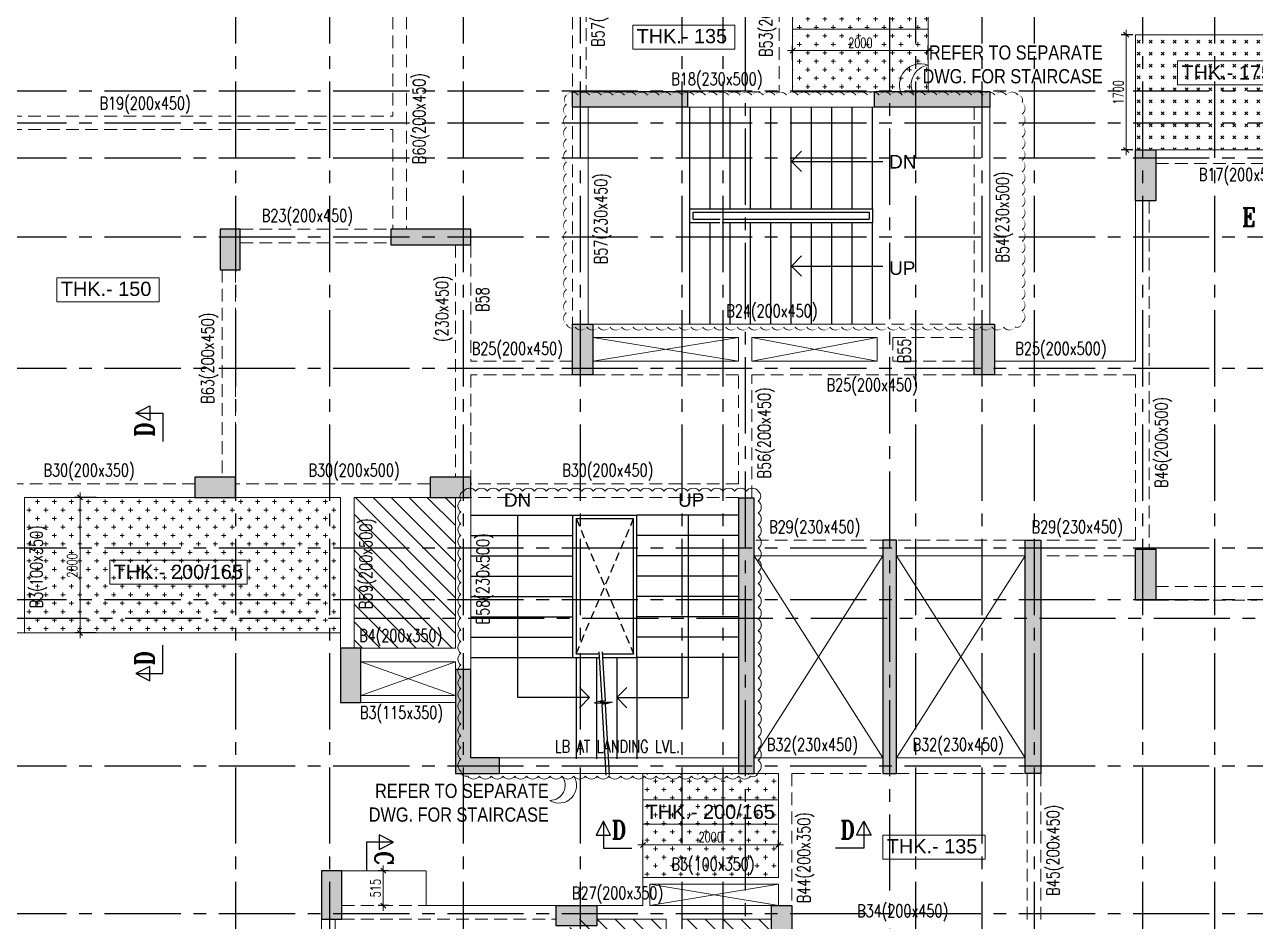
# Model space of a CAD drawing. Header units: millimetres. Extents: x 1255966 to 1543449, y 318653 to 465396.
# Drawn here: x 1413325 to 1431499, y 343870 to 357108 of the extents above; entities that cross this region are included whole.
import ezdxf

# ---------------------------------------------------------------- set-up
doc = ezdxf.new("R2010")
doc.units = ezdxf.units.MM
doc.header["$LTSCALE"] = 500
doc.header["$MEASUREMENT"] = 0
doc.header["$PDMODE"] = 34
doc.linetypes.add('HIDDEN', pattern=[0.375, 0.25, -0.125])
doc.linetypes.add('Site$0$CENTER2', pattern=[1.125, 0.75, -0.125, 0.125, -0.125])
doc.layers.get('Defpoints').update_dxf_attribs({"lineweight": 0})
for name, color, linetype, lineweight in [('CALL', 1, 'Continuous', 18), ('CUT OUT', 1, 'Continuous', 13), ('dim-M', 1, 'Continuous', 15), ('HATCH', 1, 'Continuous', 5), ('REVISION', 1, 'Continuous', 5), ('TEXT 01', 3, 'Continuous', 15), ('TOWER AREA BEAM..', 3, 'Continuous', 20), ('TOWER COL HATCH', 253, 'Continuous', 20)]:
    doc.layers.add(name, color=color, linetype=linetype, lineweight=lineweight)
for name, color, linetype in [('CUTOUT', 8, 'HIDDEN'), ('GLASS', 5, 'Continuous'), ('GRID', 7, 'Continuous'), ('S-FRAMING PLAN', 4, 'Continuous'), ('sec', 31, 'Continuous'), ('T BEAM N', 3, 'Continuous'), ('TEXT-20', 3, 'Continuous'), ('TEXT-RM NAME', 6, 'Continuous'), ('TOWER AREA COLUMN.', 6, 'Continuous')]:
    doc.layers.add(name, color=color, linetype=linetype)
doc.layers.add('RAILING', color=7, linetype='Continuous', true_color=0xadadad)
doc.layers.add('STAIR', color=7, linetype='Continuous', true_color=0x3f4f7f)
doc.styles.add('1.100', font='ARIALN.TTF')
doc.styles.add('2MM', font='romans.shx', dxfattribs={"width": 0.7})
doc.styles.add('ABHI', font='arial.ttf')
doc.styles.add('ARIAL', font='arial.ttf')
doc.styles.add('RT', font='romant.shx', dxfattribs={"height": 8})
doc.styles.add('S-T', font='romans.shx')
doc.dimstyles.new('RAJESH', dxfattribs={"dimtxt": 200, "dimasz": 180, "dimexe": 100, "dimexo": 250, "dimgap": 50, "dimtad": 2, "dimdec": 0, "dimzin": 1, "dimdsep": 46, "dimtxsty": '2MM', "dimblk": 'OBLIQUE', "dimcen": 0, "dimdle": 100, "dimclrd": 1, "dimclre": 1, "dimclrt": 3, "dimadec": 0, "dimazin": 0, "dimtfac": 1, "dimtdec": 0, "dimtix": 1, "dimtmove": 2, "dimatfit": 3, "dimfxl": 1, "dimtolj": 1, "dimlwd": -1, "dimarcsym": 0})
pattern_1 = [(90, (-1381890.62, -304839.69), (-125, 125), [62.5, -187.5]), (180, (-1381859.37, -304808.44), (-125, -125), [62.5, -187.5])]
pattern_2 = [(45, (-1381890.62, -304839.69), (-132.582521, 132.582521), [])]

# ---------------------------------------------------------------- blocks, each defined once
blk = doc.blocks.new('A$Ca8bcdc7a')
at = {"layer": 'HATCH', "ltscale": 10}
h = blk.add_hatch(dxfattribs=at)
h.set_pattern_fill('CROSS', color=1, scale=500, angle=90)
h.set_pattern_definition(pattern_1)
h.paths.add_polyline_path([(1185, 435), (0, 435), (0, 0), (-230, 0), (-815, 0), (-815, -1410), (-25, -1410), (1185, -1410)])
h = blk.add_hatch(dxfattribs=at)
h.set_pattern_fill('CROSS', color=1, scale=500, angle=45)
h.set_pattern_definition([(45, (-1381890.62, -304839.69), (0, 176.776695), [62.5, -187.5]), (135, (-1381846.42, -304839.69), (-176.776695, 1e-14), [62.5, -187.5])])
h.paths.add_polyline_path([(-4145, -2270), (-3880, -2270), (-3880, -570), (-7510, -570), (-7510, -770), (-7395, -770), (-7395, -1520), (-7395, -2270)])
h = blk.add_hatch(dxfattribs=at)
h.set_pattern_fill('ANSI31', color=1, scale=1500)
h.set_pattern_definition(pattern_2)
h.paths.add_polyline_path([(7660, -7400), (6685, -7400), (6165, -7400), (6167, -9625), (7660, -9625)])
h = blk.add_hatch(dxfattribs=at)
h.set_pattern_fill('CROSS', color=1, scale=500, angle=90)
h.set_pattern_definition(pattern_1)
h.paths.add_polyline_path([(12525, -7400), (10160, -7400), (9410, -7400), (7860, -7400), (7860, -9400), (12525, -9400)])
h = blk.add_hatch(dxfattribs=at)
h.set_pattern_fill('CROSS', color=1, scale=500, angle=90)
h.set_pattern_definition(pattern_1)
h.paths.add_polyline_path([(3395, -11475), (1985, -11475), (1755, -11475), (1395, -11475), (1395, -13010), (3395, -13010)])
h = blk.add_hatch(dxfattribs=at)
h.set_pattern_fill('ANSI31', color=1, scale=1500)
h.set_pattern_definition(pattern_2)
h.paths.add_polyline_path([(2820, -14175), (2820, -13625), (1425, -13625), (1395, -15900), (2820, -15900)])
h = blk.add_hatch(dxfattribs=at)
h.set_pattern_fill('ANSI31', color=1, scale=1500)
h.set_pattern_definition(pattern_2)
h.paths.add_polyline_path([(4475, -13625), (3050, -13625), (3050, -15900), (4475, -15900)])
at = {"layer": 'CUT OUT', "color": 1, "ltscale": 10}
for p, q in [((-65, -5390), (1785, -5040)), ((-65, -5040), (1785, -5390)), ((1985, -5390), (4135, -5040)), ((1985, -5040), (4135, -5390)), ((-2250, -11245), (-347, -8260)), ((-2250, -8260), (-347, -11245)), ((-147, -11245), (1755, -8260)), ((-147, -8260), (1755, -11245)), ((7560, -9825), (6165, -10325)), ((6165, -9825), (7560, -10325)), ((1395, -13425), (3295, -13110)), ((1395, -13110), (3295, -13425))]:
    blk.add_line(p, q, dxfattribs=at)
at = {"layer": 'S-FRAMING PLAN', "color": 3, "linetype": 'ByBlock', "lineweight": 20, "ltscale": 10}
for p, q in [((1185, 435), (1185, -1410)), ((-815, 0), (-815, -1410)), ((-3880, -570), (-7510, -570)), ((-3880, -570), (-3880, -2270)), ((-25, -1410), (1185, -1410)), ((-1725, -1640), (-1725, -4840)), ((-25, -1640), (2735, -1640)), ((4205, -1640), (4205, -4840)), ((-4180, -2270), (-7395, -2270)), ((-3880, -3020), (-3880, -5390)), ((4135, -4840), (5, -4840)), ((-65, -5040), (-65, -5390)), ((1785, -5040), (-65, -5040)), ((1785, -5390), (1785, -5040)), ((4135, -5040), (1985, -5040)), ((1985, -5390), (1985, -5040)), ((-3880, -5390), (-1795, -5390)), ((-65, -5390), (1785, -5390)), ((1985, -5390), (4135, -5390)), ((5935, -7400), (5935, -9940)), ((6165, -7400), (6165, -9625)), ((6535, -7400), (7660, -7400)), ((7660, -7400), (7660, -9625)), ((7860, -7400), (7860, -9625)), ((7860, -7400), (9410, -7400)), ((10010, -7400), (12525, -7400)), ((12525, -7400), (12525, -9400)), ((-2250, -8260), (-347, -8260)), ((-147, -8260), (1755, -8260)), ((7860, -9400), (12525, -9400)), ((12525, -9400), (13140, -9400)), ((6165, -9625), (7560, -9625)), ((6165, -9825), (7560, -9825)), ((7560, -10325), (6165, -10325)), ((7560, -10425), (6165, -10425)), ((-347, -11245), (-2250, -11245)), ((1755, -11245), (-147, -11245)), ((1395, -11475), (1395, -13010)), ((1755, -11475), (1395, -11475)), ((3395, -11475), (3395, -13425)), ((1395, -13010), (3395, -13010)), ((1395, -13110), (3295, -13110)), ((1395, -13110), (1395, -13425)), ((3295, -13110), (3295, -13425)), ((3295, -13425), (1425, -13425)), ((4073, -13425), (3395, -13425)), ((6595, -13425), (4675, -13425)), ((2820, -13625), (1495, -13625)), ((2820, -13625), (2820, -16025)), ((3050, -13625), (3050, -16025)), ((4073, -13625), (3050, -13625)), ((8140, -13625), (8140, -17175))]:
    blk.add_line(p, q, dxfattribs=at)
at = {"layer": 'S-FRAMING PLAN', "color": 1, "linetype": 'ByBlock', "lineweight": 20, "ltscale": 10}
for p, q in [((5515, -11245), (1985, -11245)), ((5515, -11475), (1985, -11475))]:
    blk.add_line(p, q, dxfattribs=at)
at = {"layer": 'S-FRAMING PLAN', "color": 3, "linetype": 'ByBlock', "lineweight": 20, "ltscale": 10}
blk.add_lwpolyline([(7840, -12910), (6595, -12910), (6595, -13425)], dxfattribs=at)
at = {"layer": 'TOWER AREA BEAM..', "color": 3, "linetype": 'HIDDEN', "ltscale": 1.5}
for p, q in [((1385, 935), (1385, -1410)), ((4235, 935), (4235, -1410)), ((4435, -300), (4435, -1410)), ((6889, -300), (6889, -3440)), ((7089, -300), (7089, -1770)), ((1385, -1410), (2735, -1410)), ((-1495, -1640), (-1495, -4840)), ((4435, -1640), (4435, -4840)), ((13880, -1770), (7089, -1770)), ((13880, -1970), (7089, -1970)), ((7089, -1970), (7089, -3440)), ((-4180, -2470), (-7395, -2470)), ((-4080, -3020), (-4080, -8165)), ((9340, -3440), (7119, -3440)), ((5935, -3670), (5935, -5390)), ((6165, -3670), (6165, -7100)), ((9340, -3640), (7119, -3640)), ((9410, -4040), (9410, -7100)), ((9610, -4040), (9610, -7100)), ((5, -4840), (-1495, -4840)), ((-295, -5040), (-1495, -5040)), ((-295, -5040), (-295, -5390)), ((-1495, -5390), (-295, -5390)), ((4435, -5390), (5935, -5390)), ((-3880, -5590), (-1795, -5590)), ((-3880, -5590), (-3880, -8030)), ((-1495, -5590), (1785, -5590)), ((1785, -7410), (1785, -5590)), ((1985, -5590), (4135, -5590)), ((1985, -7200), (1985, -5590)), ((4435, -5590), (5935, -5590)), ((5935, -5590), (5935, -7100)), ((1985, -7200), (5935, -7200)), ((6535, -7200), (9410, -7200)), ((10010, -7200), (12940, -7200)), ((1985, -7400), (5935, -7400)), ((1985, -7410), (1985, -7400)), ((-3880, -8030), (-2480, -8030)), ((-2250, -8030), (-347, -8030)), ((-147, -8030), (1755, -8030)), ((-3880, -8260), (-2480, -8260)), ((-4180, -8715), (-9305, -8715)), ((-4180, -8915), (-5670, -8915)), ((6165, -9825), (6165, -9940)), ((-2480, -11475), (-2480, -13705)), ((-2280, -11475), (-2280, -13705)), ((-347, -11475), (-2250, -11475)), ((1195, -11475), (-147, -11475)), ((1195, -11475), (1195, -13425)), ((7840, -13425), (6595, -13425)), ((7840, -13625), (4675, -13625)), ((7940, -13625), (7940, -17175))]:
    blk.add_line(p, q, dxfattribs=at)
blk = doc.blocks.new('_Open90')
at = {"color": 0, "linetype": 'ByBlock', "lineweight": -2}
for p, q in [((0, 0), (-1, 0)), ((-0.5, 0.5), (0, 0)), ((0, 0), (-0.5, -0.5))]:
    blk.add_line(p, q, dxfattribs=at)
blk = doc.blocks.new('EEE')
at = {"layer": 'GRID', "color": 16, "linetype": 'Site$0$CENTER2', "ltscale": 3}
for points in [[(1416440.6, 258923.2), (1416440.6, 223711.9)], [(1417825.6, 258923.2), (1417825.6, 223711.9)], [(1419800.6, 258923.2), (1419800.6, 223711.9)], [(1421530.6, 258923.2), (1421530.6, 223711.9)], [(1423030.6, 258923.2), (1423030.6, 223711.9)], [(1423635.6, 258923.2), (1423635.6, 223711.9)], [(1424487.3, 258923.2), (1423965.6, 258229.8), (1423965.6, 223711.9)], [(1425576.4, 258923.2), (1426098.1, 258229.8), (1426098.1, 223711.9)], [(1426480.6, 258923.2), (1426480.6, 223711.9)], [(1427460.6, 258923.2), (1427460.6, 223711.9)], [(1428230.6, 258923.2), (1428230.6, 223711.9)], [(1429830.6, 258923.2), (1429830.6, 223711.9)], [(1430895.6, 258923.2), (1430895.6, 223711.9)], [(1363880.9, 245284), (1442964.5, 245284)], [(1363880.9, 244813.8), (1442964.5, 244813.8)], [(1363880.9, 244299), (1442964.5, 244299)], [(1363880.9, 243128.8), (1442964.5, 243128.8)], [(1363880.9, 241193.8), (1442964.5, 241193.8)], [(1363880.9, 238538.8), (1442964.5, 238538.8)], [(1363880.9, 237778.8), (1442964.5, 237778.8)], [(1363880.9, 236875.5), (1364185.2, 237504), (1442964.5, 237504)], [(1363880.9, 235324.1), (1442964.5, 235324.1)], [(1363880.9, 233143.8), (1442964.5, 233143.8)]]:
    blk.add_lwpolyline(points, dxfattribs=at)
blk = doc.blocks.new('3tgra')
at = {"layer": 'TOWER COL HATCH'}
h = blk.add_hatch(color=253, dxfattribs=at)
h.dxf.hatch_style = 1
h.paths.add_polyline_path([(1381866, 84502), (1381866, 84732), (1380166, 84732), (1380166, 84502)])
h = blk.add_hatch(color=253, dxfattribs=at)
h.dxf.hatch_style = 1
h.paths.add_polyline_path([(1386326, 84502), (1386326, 84732), (1384626, 84732), (1384626, 84502)])
h = blk.add_hatch(color=253, dxfattribs=at)
h.dxf.hatch_style = 1
h.paths.add_polyline_path([(1377711, 83122), (1378011, 83122), (1378011, 83872), (1377711, 83872)])
h = blk.add_hatch(color=253, dxfattribs=at)
h.dxf.hatch_style = 1
h.paths.add_polyline_path([(1389010, 82702), (1389010, 82472), (1387826, 82472), (1387826, 82702)])
h = blk.add_hatch(color=253, dxfattribs=at)
h.dxf.hatch_style = 1
h.paths.add_polyline_path([(1391231, 82702), (1391531, 82702), (1391531, 82102), (1391231, 82102)])
h = blk.add_hatch(color=253, dxfattribs=at)
h.dxf.hatch_style = 1
h.paths.add_polyline_path([(1380096, 80552), (1380396, 80552), (1380396, 81302), (1380096, 81302)])
h = blk.add_hatch(color=253, dxfattribs=at)
h.dxf.hatch_style = 1
h.paths.add_polyline_path([(1386026, 80552), (1386326, 80552), (1386326, 81302), (1386026, 81302)])
h = blk.add_hatch(color=253, dxfattribs=at)
h.dxf.hatch_style = 1
h.paths.add_polyline_path([(1388426, 79042), (1388426, 78742), (1387826, 78742), (1387826, 79042)])
h = blk.add_hatch(color=253, dxfattribs=at)
h.dxf.hatch_style = 1
h.paths.add_polyline_path([(1391901, 79042), (1391901, 78742), (1391301, 78742), (1391301, 79042)])
h = blk.add_hatch(color=253, dxfattribs=at)
h.dxf.hatch_style = 1
h.paths.add_polyline_path([(1383876, 78732), (1383876, 74667), (1383646, 74667), (1383646, 77882), (1383646, 78112), (1383646, 78732)])
h = blk.add_hatch(color=253, dxfattribs=at)
h.dxf.hatch_style = 1
h.paths.add_polyline_path([(1377711, 77227), (1378011, 77227), (1378011, 77977), (1377711, 77977)])
h = blk.add_hatch(color=253, dxfattribs=at)
h.dxf.hatch_style = 1
h.paths.add_polyline_path([(1379641, 78112), (1379411, 78112), (1379411, 74667), (1379641, 74667), (1379641, 77882)])
h = blk.add_hatch(color=253, dxfattribs=at)
h.dxf.hatch_style = 1
h.paths.add_polyline_path([(1381543, 78112), (1381743, 78112), (1381743, 77882), (1381743, 74667), (1381543, 74667), (1381543, 77882)])
h = blk.add_hatch(color=253, dxfattribs=at)
h.dxf.hatch_style = 1
h.paths.add_polyline_path([(1389451, 76517), (1389751, 76517), (1389751, 75717), (1389451, 75717)])
h = blk.add_hatch(color=253, dxfattribs=at)
h.dxf.hatch_style = 1
h.paths.add_polyline_path([(1388056, 76202), (1388056, 74667), (1387406, 74667), (1387406, 74897), (1387826, 74897), (1387826, 76202)])
h = blk.add_hatch(color=253, dxfattribs=at)
h.dxf.hatch_style = 1
h.paths.add_polyline_path([(1389731, 73232), (1390031, 73232), (1390031, 72517), (1389731, 72517)])
h = blk.add_hatch(color=253, dxfattribs=at)
h.dxf.hatch_style = 1
h.paths.add_polyline_path([(1383386, 72717), (1383086, 72717), (1383086, 71967), (1383386, 71967)])
h = blk.add_hatch(color=253, dxfattribs=at)
h.dxf.hatch_style = 1
h.paths.add_polyline_path([(1386566, 72417), (1386566, 72717), (1385966, 72717), (1385966, 72417)])
at = {"layer": 'TOWER AREA COLUMN.', "color": 4}
for points in [[(1381866, 84502), (1381866, 84732), (1380166, 84732), (1380166, 84502)], [(1386326, 84502), (1386326, 84732), (1384626, 84732), (1384626, 84502)], [(1377711, 83122), (1378011, 83122), (1378011, 83872), (1377711, 83872)], [(1389010, 82702), (1389010, 82472), (1387826, 82472), (1387826, 82702)], [(1391231, 82702), (1391531, 82702), (1391531, 82102), (1391231, 82102)], [(1380096, 80552), (1380396, 80552), (1380396, 81302), (1380096, 81302)], [(1386026, 80552), (1386326, 80552), (1386326, 81302), (1386026, 81302)], [(1388426, 79042), (1388426, 78742), (1387826, 78742), (1387826, 79042)], [(1391901, 79042), (1391901, 78742), (1391301, 78742), (1391301, 79042)], [(1377711, 77227), (1378011, 77227), (1378011, 77977), (1377711, 77977)], [(1389451, 76517), (1389751, 76517), (1389751, 75717), (1389451, 75717)], [(1389731, 73232), (1390031, 73232), (1390031, 72517), (1389731, 72517)], [(1383386, 72717), (1383086, 72717), (1383086, 71967), (1383386, 71967)], [(1386566, 72417), (1386566, 72717), (1385966, 72717), (1385966, 72417)]]:
    blk.add_lwpolyline(points, close=True, dxfattribs=at)
for points in [[(1383876, 78732), (1383876, 74667), (1383646, 74667), (1383646, 77882), (1383646, 77882), (1383646, 78112), (1383646, 78112), (1383646, 78732), (1383876, 78732)], [(1379641, 78112), (1379411, 78112), (1379411, 74667), (1379641, 74667), (1379641, 77882), (1379641, 77882), (1379641, 78112)], [(1381543, 78112), (1381743, 78112), (1381743, 77882), (1381743, 77882), (1381743, 74667), (1381543, 74667), (1381543, 77882), (1381543, 77882), (1381543, 78112)], [(1388056, 76202), (1388056, 74667), (1387406, 74667), (1387406, 74897), (1387826, 74897), (1387826, 76202), (1388056, 76202)]]:
    blk.add_lwpolyline(points, dxfattribs=at)
blk = doc.blocks.new('_Oblique')
at = {"color": 0, "linetype": 'ByBlock', "lineweight": -2}
blk.add_line((-0.5, -0.5), (0.5, 0.5), dxfattribs=at)
blk = doc.blocks.new('*D487')
at = {"layer": 'Defpoints', "color": 0, "ltscale": 100, "transparency": 16777216}
for p in [(1429731, 356958), (1429591, 355258), (1429731, 355258)]:
    blk.add_point(p, dxfattribs=at)
at = {"layer": 'dim-M', "color": 1, "lineweight": -2, "ltscale": 100, "transparency": 16777216}
for p, q in [((1429691, 356958), (1429516, 356958)), ((1429691, 355258), (1429516, 355258))]:
    blk.add_line(p, q, dxfattribs=at)
at = {"layer": 'dim-M', "color": 1, "ltscale": 100, "transparency": 16777216}
blk.add_line((1429591, 357033), (1429591, 355183), dxfattribs=at)
at = {"layer": 'dim-M', "color": 1, "ltscale": 100, "transparency": 16777216, "xscale": 75, "yscale": 75, "zscale": 75}
for p, rotation in [((1429591, 356958), 90), ((1429591, 355258), 270)]:
    blk.add_blockref('_Oblique', p, dxfattribs=dict(at, rotation=rotation))
at = {"layer": 'dim-M', "color": 3, "ltscale": 100, "transparency": 16777216, "insert": (1429476, 356108), "char_height": 150, "attachment_point": 5, "rotation": 90, "style": '2MM'}
blk.add_mtext('\\A1;1700', dxfattribs=at)
blk = doc.blocks.new('*D492')
at = {"layer": 'Defpoints', "color": 0, "ltscale": 100, "transparency": 16777216}
for p in [(1426666, 356724), (1424666, 356544), (1426666, 356544)]:
    blk.add_point(p, dxfattribs=at)
at = {"layer": 'dim-M', "color": 1, "lineweight": -2, "ltscale": 100, "transparency": 16777216}
for p, q in [((1424666, 356584), (1424666, 356799)), ((1426666, 356584), (1426666, 356799))]:
    blk.add_line(p, q, dxfattribs=at)
at = {"layer": 'dim-M', "color": 1, "ltscale": 100, "transparency": 16777216}
blk.add_line((1424591, 356724), (1426741, 356724), dxfattribs=at)
at = {"layer": 'dim-M', "color": 1, "ltscale": 100, "transparency": 16777216, "xscale": 75, "yscale": 75, "zscale": 75, "rotation": 180}
blk.add_blockref('_Oblique', (1424666, 356724), dxfattribs=at)
at = {"layer": 'dim-M', "color": 1, "ltscale": 100, "transparency": 16777216, "xscale": 75, "yscale": 75, "zscale": 75}
blk.add_blockref('_Oblique', (1426666, 356724), dxfattribs=at)
at = {"layer": 'dim-M', "color": 3, "ltscale": 100, "transparency": 16777216, "insert": (1425666, 356839), "char_height": 150, "attachment_point": 5, "style": '2MM'}
blk.add_mtext('\\A1;2000', dxfattribs=at)
blk = doc.blocks.new('*D493')
at = {"layer": 'Defpoints', "color": 0, "ltscale": 100, "transparency": 16777216}
for p in [(1424456, 344999), (1422456, 344926), (1424456, 344926)]:
    blk.add_point(p, dxfattribs=at)
at = {"layer": 'dim-M', "color": 1, "ltscale": 100, "transparency": 16777216}
blk.add_line((1422381, 344999), (1424531, 344999), dxfattribs=at)
at = {"layer": 'dim-M', "color": 1, "lineweight": -2, "ltscale": 100, "transparency": 16777216}
for p, q in [((1422456, 344966), (1422456, 345074)), ((1424456, 344966), (1424456, 345074))]:
    blk.add_line(p, q, dxfattribs=at)
at = {"layer": 'dim-M', "color": 1, "ltscale": 100, "transparency": 16777216, "xscale": 75, "yscale": 75, "zscale": 75, "rotation": 180}
blk.add_blockref('_Oblique', (1422456, 344999), dxfattribs=at)
at = {"layer": 'dim-M', "color": 1, "ltscale": 100, "transparency": 16777216, "xscale": 75, "yscale": 75, "zscale": 75}
blk.add_blockref('_Oblique', (1424456, 344999), dxfattribs=at)
at = {"layer": 'dim-M', "color": 3, "ltscale": 100, "transparency": 16777216, "insert": (1423456, 345114), "char_height": 150, "attachment_point": 5, "style": '2MM'}
blk.add_mtext('\\A1;2000', dxfattribs=at)
blk = doc.blocks.new('*D494')
at = {"layer": 'Defpoints', "color": 0, "ltscale": 100, "transparency": 16777216}
for p in [(1418739, 344618), (1418621, 344103), (1418739, 344103)]:
    blk.add_point(p, dxfattribs=at)
at = {"layer": 'dim-M', "color": 1, "lineweight": -2, "ltscale": 100, "transparency": 16777216}
for p, q in [((1418699, 344618), (1418546, 344618)), ((1418699, 344103), (1418546, 344103))]:
    blk.add_line(p, q, dxfattribs=at)
at = {"layer": 'dim-M', "color": 1, "ltscale": 100, "transparency": 16777216}
blk.add_line((1418621, 344693), (1418621, 344028), dxfattribs=at)
at = {"layer": 'dim-M', "color": 1, "ltscale": 100, "transparency": 16777216, "xscale": 75, "yscale": 75, "zscale": 75}
for p, rotation in [((1418621, 344618), 90), ((1418621, 344103), 270)]:
    blk.add_blockref('_Oblique', p, dxfattribs=dict(at, rotation=rotation))
at = {"layer": 'dim-M', "color": 3, "ltscale": 100, "transparency": 16777216, "insert": (1418506, 344360), "char_height": 150, "attachment_point": 5, "rotation": 90, "style": '2MM'}
blk.add_mtext('\\A1;515', dxfattribs=at)
blk = doc.blocks.new('*D498')
at = {"layer": 'Defpoints', "color": 0, "ltscale": 100, "transparency": 16777216}
for p in [(1414423, 350128), (1414143, 348128), (1414423, 348128)]:
    blk.add_point(p, dxfattribs=at)
at = {"layer": 'dim-M', "color": 1, "lineweight": -2, "ltscale": 100, "transparency": 16777216}
for p, q in [((1414383, 350128), (1414068, 350128)), ((1414383, 348128), (1414068, 348128))]:
    blk.add_line(p, q, dxfattribs=at)
at = {"layer": 'dim-M', "color": 1, "ltscale": 100, "transparency": 16777216}
blk.add_line((1414143, 350203), (1414143, 348053), dxfattribs=at)
at = {"layer": 'dim-M', "color": 1, "ltscale": 100, "transparency": 16777216, "xscale": 75, "yscale": 75, "zscale": 75}
for p, rotation in [((1414143, 350128), 90), ((1414143, 348128), 270)]:
    blk.add_blockref('_Oblique', p, dxfattribs=dict(at, rotation=rotation))
at = {"layer": 'dim-M', "color": 3, "ltscale": 100, "transparency": 16777216, "insert": (1414028, 349125), "char_height": 150, "attachment_point": 5, "rotation": 90, "style": '2MM'}
blk.add_mtext('\\A1;2000', dxfattribs=at)
blk = doc.blocks.new('A$C23cda4c2')
at = {"layer": 'CALL', "color": 7, "linetype": 'Continuous', "ltscale": 10}
blk.add_lwpolyline([(754, 0), (-754, 0), (-754, -355), (754, -355)], close=True, dxfattribs=at)
at = {"layer": 'TEXT 01', "color": 2, "linetype": 'Continuous', "style": 'ABHI'}
blk.add_text('THK.- 135', height=210, dxfattribs=at).set_placement((-697, -269, -4))

msp = doc.modelspace()

# ---------------------------------------------------------------- linework, layer by layer
at = {"layer": 'CALL', "color": 7, "linetype": 'Continuous', "ltscale": 10}
for points in [[(1426665.6, 357395.7), (1424665.6, 357395.7), (1424665.6, 357040.2), (1426665.6, 357040.2)], [(1432379.8, 356573.7), (1430349.8, 356573.7), (1430349.8, 356218.3), (1432379.8, 356218.3)], [(1416612.7, 349203.4), (1414582.7, 349203.4), (1414582.7, 348848), (1416612.7, 348848)], [(1424455.5, 345661.9), (1422455.6, 345661.9), (1422455.6, 345306.5), (1424455.5, 345306.5)]]:
    msp.add_lwpolyline(points, close=True, dxfattribs=at)
at = {"layer": 'CALL', "color": 7, "linetype": 'Continuous', "ltscale": 10, "elevation": -0.2}
msp.add_lwpolyline([(1415310.7, 353371.5), (1413802.6, 353371.5), (1413802.6, 353016.1), (1415310.7, 353016.1)], close=True, dxfattribs=at)
at = {"layer": 'CUTOUT'}
for p, q in [((1421467.6, 347817.7), (1422317.6, 349817.7)), ((1421467.6, 349817.7), (1422317.6, 347817.7))]:
    msp.add_line(p, q, dxfattribs=at)
at = {"layer": 'RAILING'}
for p, q in [((1423145.6, 354387.7), (1425845.6, 354387.7)), ((1423145.6, 354187.9), (1423145.6, 354387.7)), ((1423195.6, 354337.7), (1425795.6, 354337.7)), ((1423195.6, 354237.9), (1423195.6, 354337.7)), ((1423195.6, 354237.9), (1423595, 354237.9)), ((1423632.3, 354237.9), (1425795.6, 354237.9)), ((1425795.6, 354337.7), (1425795.6, 354237.9)), ((1425845.6, 354387.7), (1425845.6, 354187.9)), ((1423145.6, 354187.9), (1423589.1, 354187.9)), ((1423626.4, 354187.9), (1425845.6, 354187.9)), ((1421417.6, 349867.7), (1421417.6, 347767.7)), ((1421417.6, 349867.7), (1422367.6, 349867.7)), ((1422367.6, 347767.7), (1422367.6, 349867.7)), ((1421467.6, 349817.7), (1421467.6, 347817.7)), ((1421467.6, 349817.7), (1422317.6, 349817.7)), ((1422317.6, 347817.7), (1422317.6, 349817.7)), ((1421417.6, 347767.7), (1421810.5, 347767.7)), ((1421467.6, 347817.7), (1421807.7, 347817.7)), ((1421856.4, 347817.7), (1422317.6, 347817.7)), ((1421859.2, 347767.7), (1422367.6, 347767.7))]:
    msp.add_line(p, q, dxfattribs=at)
at = {"layer": 'REVISION', "elevation": -56210.2}
msp.add_lwpolyline([(1421327.4, 356065, 0, 17.1, -0.5205671), (1421498.3, 356065.1, 0, 17.1, -0.5205671), (1421669.2, 356065.1, 0, 17.1, -0.5205671), (1421840.1, 356065.2, 0, 17.1, -0.5205671), (1422011, 356065.3, 0, 17.1, -0.5205671), (1422181.9, 356065.3, 0, 17.1, -0.5205671), (1422352.8, 356065.4, 0, 17.1, -0.5205671), (1422523.6, 356065.5, 0, 17.1, -0.5205671), (1422694.5, 356065.6, 0, 17.1, -0.5205671), (1422865.4, 356065.6, 0, 17.1, -0.5205671), (1423036.3, 356065.7, 0, 17.1, -0.5205671), (1423207.2, 356065.8, 0, 17.1, -0.5205671), (1423378.1, 356065.8, 0, 17.1, -0.5205671), (1423549, 356065.9, 0, 17.1, -0.5205671), (1423719.9, 356066, 0, 17.1, -0.5205671), (1423890.8, 356066, 0, 17.1, -0.5205671), (1424061.6, 356066.1, 0, 17.1, -0.5205671), (1424232.5, 356066.2, 0, 17.1, -0.5205671), (1424403.4, 356066.2, 0, 17.1, -0.5205671), (1424574.3, 356066.3, 0, 17.1, -0.5205671), (1424745.2, 356066.4, 0, 17.1, -0.5205671), (1424916.1, 356066.4, 0, 17.1, -0.5205671), (1425087, 356066.5, 0, 17.1, -0.5205671), (1425257.9, 356066.6, 0, 17.1, -0.5205671), (1425428.8, 356066.7, 0, 17.1, -0.5205671), (1425599.7, 356066.7, 0, 17.1, -0.5205671), (1425770.5, 356066.8, 0, 17.1, -0.5205671), (1425941.4, 356066.9, 0, 17.1, -0.5205671), (1426112.3, 356066.9, 0, 17.1, -0.5205671), (1426283.2, 356067, 0, 17.1, -0.5205671), (1426454.1, 356067.1, 0, 17.1, -0.5205671), (1426625, 356067.1, 0, 17.1, -0.5205671), (1426795.9, 356067.2, 0, 17.1, -0.5205671), (1426966.8, 356067.3, 0, 17.1, -0.5205671), (1427137.7, 356067.3, 0, 17.1, -0.5205671), (1427308.6, 356067.4, 0, 17.1, -0.5205671), (1427479.4, 356067.5, 0, 17.1, -0.5205671), (1427650.3, 356067.5, 0, 17.1, -0.5205671), (1427821.2, 356067.6, 0, 17.1, -0.5205671), (1427992.1, 356067.7, 0, 17.1, -0.5205671), (1428053.7, 355958.4, 0, 17.1, -0.5205671), (1428053.7, 355787.5, 0, 17.1, -0.5205671), (1428053.6, 355616.6, 0, 17.1, -0.5205671), (1428053.6, 355445.7, 0, 17.1, -0.5205671), (1428053.6, 355274.8, 0, 17.1, -0.5205671), (1428053.6, 355103.9, 0, 17.1, -0.5205671), (1428053.6, 354933.1, 0, 17.1, -0.5205671), (1428053.6, 354762.2, 0, 17.1, -0.5205671), (1428053.6, 354591.3, 0, 17.1, -0.5205671), (1428053.5, 354420.4, 0, 17.1, -0.5205671), (1428053.5, 354249.5, 0, 17.1, -0.5205671), (1428053.5, 354078.6, 0, 17.1, -0.5205671), (1428053.5, 353907.7, 0, 17.1, -0.5205671), (1428053.5, 353736.8, 0, 17.1, -0.5205671), (1428053.5, 353565.9, 0, 17.1, -0.5205671), (1428053.5, 353395, 0, 17.1, -0.5205671), (1428053.4, 353224.2, 0, 17.1, -0.5205671), (1428053.4, 353053.3, 0, 17.1, -0.5205671), (1428053.4, 352882.4, 0, 17.1, -0.5205671), (1428053.4, 352711.5, 0, 17.1, -0.5205671), (1427949.7, 352644.3, 0, 17.1, -0.5205671), (1427778.8, 352644.3, 0, 17.1, -0.5205671), (1427607.9, 352644.2, 0, 17.1, -0.5205671), (1427437, 352644.2, 0, 17.1, -0.5205671), (1427266.1, 352644.2, 0, 17.1, -0.5205671), (1427095.2, 352644.1, 0, 17.1, -0.5205671), (1426924.3, 352644.1, 0, 17.1, -0.5205671), (1426753.5, 352644.1, 0, 17.1, -0.5205671), (1426582.6, 352644, 0, 17.1, -0.5205671), (1426411.7, 352644, 0, 17.1, -0.5205671), (1426240.8, 352644, 0, 17.1, -0.5205671), (1426069.9, 352643.9, 0, 17.1, -0.5205671), (1425899, 352643.9, 0, 17.1, -0.5205671), (1425728.1, 352643.9, 0, 17.1, -0.5205671), (1425557.2, 352643.9, 0, 17.1, -0.5205671), (1425386.3, 352643.8, 0, 17.1, -0.5205671), (1425215.4, 352643.8, 0, 17.1, -0.5205671), (1425044.6, 352643.8, 0, 17.1, -0.5205671), (1424873.7, 352643.7, 0, 17.1, -0.5205671), (1424702.8, 352643.7, 0, 17.1, -0.5205671), (1424531.9, 352643.7, 0, 17.1, -0.5205671), (1424361, 352643.6, 0, 17.1, -0.5205671), (1424190.1, 352643.6, 0, 17.1, -0.5205671), (1424019.2, 352643.6, 0, 17.1, -0.5205671), (1423848.3, 352643.6, 0, 17.1, -0.5205671), (1423677.4, 352643.5, 0, 17.1, -0.5205671), (1423506.6, 352643.5, 0, 17.1, -0.5205671), (1423335.7, 352643.5, 0, 17.1, -0.5205671), (1423164.8, 352643.4, 0, 17.1, -0.5205671), (1422993.9, 352643.4, 0, 17.1, -0.5205671), (1422823, 352643.4, 0, 17.1, -0.5205671), (1422652.1, 352643.3, 0, 17.1, -0.5205671), (1422481.2, 352643.3, 0, 17.1, -0.5205671), (1422310.3, 352643.3, 0, 17.1, -0.5205671), (1422139.4, 352643.2, 0, 17.1, -0.5205671), (1421968.5, 352643.2, 0, 17.1, -0.5205671), (1421797.7, 352643.2, 0, 17.1, -0.5205671), (1421626.8, 352643.2, 0, 17.1, -0.5205671), (1421455.9, 352643.1, 0, 17.1, -0.5205671), (1421327.4, 352685.5, 0, 17.1, -0.5205671), (1421327.4, 352856.4, 0, 17.1, -0.5205671), (1421327.4, 353027.3, 0, 17.1, -0.5205671), (1421327.4, 353198.2, 0, 17.1, -0.5205671), (1421327.4, 353369.1, 0, 17.1, -0.5205671), (1421327.4, 353540, 0, 17.1, -0.5205671), (1421327.4, 353710.9, 0, 17.1, -0.5205671), (1421327.4, 353881.8, 0, 17.1, -0.5205671), (1421327.4, 354052.6, 0, 17.1, -0.5205671), (1421327.4, 354223.5, 0, 17.1, -0.5205671), (1421327.4, 354394.4, 0, 17.1, -0.5205671), (1421327.4, 354565.3, 0, 17.1, -0.5205671), (1421327.4, 354736.2, 0, 17.1, -0.5205671), (1421327.4, 354907.1, 0, 17.1, -0.5205671), (1421327.4, 355078, 0, 17.1, -0.5205671), (1421327.4, 355248.9, 0, 17.1, -0.5205671), (1421327.4, 355419.8, 0, 17.1, -0.5205671), (1421327.4, 355590.7, 0, 17.1, -0.5205671), (1421327.4, 355761.5, 0, 17.1, -0.5205671), (1421327.4, 355932.4, 0, 17.1, -0.5205671)], format="xyseb", close=True, dxfattribs=at)
at = {"layer": 'REVISION'}
msp.add_lwpolyline([(1424156.7, 350220, 0.5205671), (1423982.8, 350220, 0.5205671), (1423808.9, 350220, 0.5205671), (1423635, 350220, 0.5205671), (1423461.2, 350220, 0.5205671), (1423287.3, 350220, 0.5205671), (1423113.4, 350220, 0.5205671), (1422939.5, 350220, 0.5205671), (1422765.6, 350220, 0.5205671), (1422591.7, 350220, 0.5205671), (1422417.8, 350220, 0.5205671), (1422244, 350220, 0.5205671), (1422070.1, 350220, 0.5205671), (1421896.2, 350220, 0.5205671), (1421722.3, 350220, 0.5205671), (1421548.4, 350220, 0.5205671), (1421374.5, 350220, 0.5205671), (1421200.6, 350220, 0.5205671), (1421026.8, 350220, 0.5205671), (1420852.9, 350220, 0.5205671), (1420679, 350220, 0.5205671), (1420505.1, 350220, 0.5205671), (1420331.2, 350220, 0.5205671), (1420157.3, 350220, 0.5205671), (1419983.4, 350220, 0.5205671), (1419809.6, 350220, 0.5205671), (1419767.7, 350088, 0.5205671), (1419767.7, 349914.1, 0.5205671), (1419767.7, 349740.2, 0.5205671), (1419767.7, 349566.3, 0.5205671), (1419767.7, 349392.4, 0.5205671), (1419767.7, 349218.6, 0.5205671), (1419767.7, 349044.7, 0.5205671), (1419767.7, 348870.8, 0.5205671), (1419767.7, 348696.9, 0.5205671), (1419767.7, 348523, 0.5205671), (1419767.7, 348349.1, 0.5205671), (1419767.7, 348175.2, 0.5205671), (1419767.7, 348001.4, 0.5205671), (1419767.7, 347827.5, 0.5205671), (1419767.7, 347653.6, 0.5205671), (1419767.7, 347479.7, 0.5205671), (1419767.7, 347305.8, 0.5205671), (1419767.7, 347131.9, 0.5205671), (1419767.7, 346958.1, 0.5205671), (1419767.7, 346784.2, 0.5205671), (1419767.7, 346610.3, 0.5205671), (1419767.7, 346436.4, 0.5205671), (1419767.7, 346262.5, 0.5205671), (1419767.7, 346088.6, 0.5205671), (1419868, 346015.1, 0.5205671), (1420041.9, 346015.1, 0.5205671), (1420215.8, 346015.1, 0.5205671), (1420389.7, 346015.1, 0.5205671), (1420563.6, 346015.1, 0.5205671), (1420737.5, 346015.1, 0.5205671), (1420911.4, 346015.1, 0.5205671), (1421085.2, 346015.1, 0.5205671), (1421259.1, 346015.1, 0.5205671), (1421433, 346015.1, 0.5205671), (1421606.9, 346015.1, 0.5205671), (1421780.8, 346015.1, 0.5205671), (1421954.7, 346015.1, 0.5205671), (1422128.6, 346015.1, 0.5205671), (1422302.4, 346015.1, 0.5205671), (1422476.3, 346015.1, 0.5205671), (1422650.2, 346015.1, 0.5205671), (1422824.1, 346015.1, 0.5205671), (1422998, 346015.1, 0.5205671), (1423171.9, 346015.1, 0.5205671), (1423345.8, 346015.1, 0.5205671), (1423519.6, 346015.1, 0.5205671), (1423693.5, 346015.1, 0.5205671), (1423867.4, 346015.1, 0.5205671), (1424041.3, 346015.1, 0.5205671), (1424156.7, 346073.6, 0.5205671), (1424156.7, 346247.5, 0.5205671), (1424156.7, 346421.4, 0.5205671), (1424156.7, 346595.3, 0.5205671), (1424156.7, 346769.1, 0.5205671), (1424156.7, 346943, 0.5205671), (1424156.7, 347116.9, 0.5205671), (1424156.7, 347290.8, 0.5205671), (1424156.7, 347464.7, 0.5205671), (1424156.7, 347638.6, 0.5205671), (1424156.7, 347812.5, 0.5205671), (1424156.7, 347986.3, 0.5205671), (1424156.7, 348160.2, 0.5205671), (1424156.7, 348334.1, 0.5205671), (1424156.7, 348508, 0.5205671), (1424156.7, 348681.9, 0.5205671), (1424156.7, 348855.8, 0.5205671), (1424156.7, 349029.7, 0.5205671), (1424156.7, 349203.5, 0.5205671), (1424156.7, 349377.4, 0.5205671), (1424156.7, 349551.3, 0.5205671), (1424156.7, 349725.2, 0.5205671), (1424156.7, 349899.1, 0.5205671), (1424156.7, 350073, 0.5205671)], format="xyb", close=True, dxfattribs=at)
for centre, radius, start, end in [((1426554.3, 356218.4, -56210.2), 310.5, 69.61989, 209.1893), ((1426713.8, 356216.8, -56210.2), 297.2, 99.95193, 210.26897), ((1421085.3, 345877.5), 221.7, 268.70328, 38.37504), ((1421218, 345873.5), 257.5, 237.68831, 33.35734)]:
    msp.add_arc(centre, radius, start, end, dxfattribs=at)
at = {"layer": 'sec', "color": 4}
for points in [[(1415175.4, 351479.8), (1415175.4, 351265.5), (1414966.8, 351372.6), (1415175.4, 351479.8)], [(1414966.8, 351372.6), (1415365.6, 351372.6), (1415365.6, 350952.6)], [(1414966.8, 347526.7), (1415365.6, 347526.7), (1415365.6, 347946.8)], [(1415175.4, 347419.6), (1415175.4, 347633.9), (1414966.8, 347526.7), (1415175.4, 347419.6)], [(1421764.4, 345141.6), (1421978.7, 345141.6), (1421871.5, 345350.3), (1421764.4, 345141.6)], [(1421871.5, 345350.3), (1421871.5, 344951.4), (1422291.5, 344951.4)], [(1425717.4, 345350.3), (1425717.4, 344951.4), (1425297.4, 344951.4)], [(1425824.6, 345141.6), (1425610.3, 345141.6), (1425717.4, 345350.3), (1425824.6, 345141.6)], [(1418562, 345145.1), (1418562, 344930.8), (1418770.6, 345037.9), (1418562, 345145.1)], [(1418770.6, 345037.9), (1418371.7, 345037.9), (1418371.7, 344617.9)]]:
    msp.add_lwpolyline(points, dxfattribs=at)
at = {"layer": 'STAIR'}
for p, q in [((1423145.6, 354387.7), (1423145.6, 355887.7)), ((1423445.6, 354387.7), (1423445.6, 355887.7)), ((1423745.6, 354387.7), (1423745.6, 355887.7)), ((1424045.6, 354387.7), (1424045.6, 355887.7)), ((1424345.6, 354387.7), (1424345.6, 355887.7)), ((1424645.6, 354387.7), (1424645.6, 355887.7)), ((1424945.6, 354387.7), (1424945.6, 355887.7)), ((1425245.6, 354387.7), (1425245.6, 355887.7)), ((1425545.6, 354387.7), (1425545.6, 355887.7)), ((1425845.6, 354387.7), (1425845.6, 355887.7)), ((1423145.6, 352687.9), (1423145.6, 354187.9)), ((1423445.6, 352687.9), (1423445.6, 354187.9)), ((1423745.6, 352687.9), (1423745.6, 354187.9)), ((1424045.6, 352687.9), (1424045.6, 354187.9)), ((1424345.6, 352687.9), (1424345.6, 354187.9)), ((1424645.6, 352687.9), (1424645.6, 354187.9)), ((1424945.6, 352687.9), (1424945.6, 354187.9)), ((1425245.6, 352687.9), (1425245.6, 354187.9)), ((1425545.6, 352687.9), (1425545.6, 354187.9)), ((1425845.6, 352687.9), (1425845.6, 354187.9)), ((1419917.6, 349867.7), (1421417.6, 349867.7)), ((1423867.6, 349867.7), (1422367.6, 349867.7)), ((1419917.6, 349567.7), (1421417.6, 349567.7)), ((1423867.6, 349567.7), (1422367.6, 349567.7)), ((1419917.6, 349267.7), (1421417.6, 349267.7)), ((1423867.6, 349267.7), (1422367.6, 349267.7)), ((1419917.6, 348967.7), (1421417.6, 348967.7)), ((1423867.6, 348967.7), (1422367.6, 348967.7)), ((1419917.6, 348667.7), (1421417.6, 348667.7)), ((1423867.6, 348667.7), (1422367.6, 348667.7)), ((1419917.6, 348367.7), (1421417.6, 348367.7)), ((1423867.6, 348367.7), (1422367.6, 348367.7)), ((1419917.6, 348067.7), (1421417.6, 348067.7)), ((1423867.6, 348067.7), (1422367.6, 348067.7)), ((1421806, 347848.2), (1421846.4, 347123.9)), ((1421854.7, 347848.2), (1421895.1, 347124.5)), ((1419917.6, 347767.7), (1421417.6, 347767.7)), ((1421467.6, 347767.7), (1421467.6, 346267.7)), ((1421767.6, 347767.7), (1421767.6, 346267.7)), ((1422067.6, 347767.7), (1422067.6, 346267.7)), ((1423867.6, 347767.7), (1422367.6, 347767.7)), ((1422367.6, 347767.7), (1422367.6, 346267.7)), ((1421846.4, 347123.9), (1421741.7, 347096.8)), ((1421895.1, 347124.5), (1421821.2, 347109.2)), ((1421741.7, 347096.8), (1421925.3, 347093.4)), ((1421821.2, 347109.2), (1422001.9, 347105.7)), ((1421925.3, 347093.4), (1421849.3, 347072.9)), ((1421849.3, 347072.9), (1421907.7, 346027.8)), ((1422001.9, 347105.7), (1421897.8, 347077.2)), ((1421897.8, 347077.2), (1421956.4, 346027.8))]:
    msp.add_line(p, q, dxfattribs=at)
at = {"layer": 'TEXT-RM NAME'}
for points in [[(1424948.1, 355087.7), (1425997.2, 355087.7)], [(1424948.1, 353542.3), (1425997.2, 353542.3)], [(1421367.6, 347174.7), (1420606.9, 347174.7), (1420606.9, 349867.7)], [(1422367.6, 347174.7), (1423128.3, 347174.7), (1423128.3, 349867.7)]]:
    msp.add_lwpolyline(points, dxfattribs=at)

# ---------------------------------------------------------------- block references
at = {"layer": 'CUT OUT', "color": 4, "xscale": -1}
msp.add_blockref('3tgra', (2807741.3, 271386.2), dxfattribs=at)
at = {"layer": 'GLASS', "color": 4, "ltscale": 10, "xscale": -1}
msp.add_blockref('A$Ca8bcdc7a', (1425850.6, 357527.7), dxfattribs=at)
at = {"layer": 'GRID', "color": 4}
msp.add_blockref('EEE', (0, 110844.1), dxfattribs=at)
at = {"layer": 'STAIR', "color": 4, "ltscale": 10}
for p in [(1423058.3, 357101.9), (1426753.3, 345142.8)]:
    msp.add_blockref('A$C23cda4c2', p, dxfattribs=at)
at = {"layer": 'TEXT-RM NAME', "xscale": 300, "yscale": 300, "zscale": 300, "rotation": 180}
for p in [(1424648.1, 355087.7), (1424648.1, 353542.3), (1422067.6, 347174.7)]:
    msp.add_blockref('_Open90', p, dxfattribs=at)
at = {"layer": 'TEXT-RM NAME', "xscale": 300, "yscale": 300, "zscale": 300}
msp.add_blockref('_Open90', (1421667.6, 347174.7), dxfattribs=at)

# ---------------------------------------------------------------- texts
at = {"color": 1, "linetype": 'ByBlock', "char_height": 210, "width": 2966.846, "attachment_point": 3, "rotation": 359.9973, "style": '1.100'}
for insert in [(1429243.2, 356801.1), (1421065.5, 345901.6, 374734.2)]:
    msp.add_mtext('REFER TO SEPARATE DWG. FOR STAIRCASE ', dxfattribs=dict(at, insert=insert))
at = {"layer": 'T BEAM N', "color": 7, "lineweight": 0, "style": 'S-T', "width": 0.75}
for s, p in [('B57(200x450)', (1421883.8, 356782.1)), ('B53(200x350)', (1424363.9, 356632.3)), ('B60(200x450)', (1419242.3, 355049.8)), ('B57(230x450)', (1421926.6, 353571.5)), ('B54(230x500)', (1427856.6, 353596.1)), ('(230x450)', (1419580.9, 352424.4)), ('B58', (1420177.4, 352867.6)), ('B63(200x450)', (1416119.8, 351512.9)), ('B55', (1426405.4, 352110.5)), ('B56(200x450)', (1424338.4, 350410.2)), ('B46(200x500)', (1430203.4, 350269.9)), ('B3(100x350)', (1413590.9, 348493.4)), ('B59(200x500)', (1418456.5, 348479.5)), ('B58(230x500)', (1420184.5, 348255.4)), ('B45(200x450)', (1428603.4, 344248.9)), ('B44(200x350)', (1424924.4, 344139.6))]:
    msp.add_text(s, height=185, rotation=90, dxfattribs=at).set_placement(p)
for s, p in [('B18(230x500)', (1422874.8, 356213.2)), ('B19(200x450)', (1414432, 355854.6)), ('B17(200x500)', (1430663.9, 354801.6)), ('B23(200x450)', (1416828, 354198.2)), ('B24(200x450)', (1423687.1, 352790.2)), ('B25(200x450)', (1419928.2, 352234.2)), ('B25(200x500)', (1427954.5, 352234.2)), ('B25(200x450)', (1425168.7, 351696.8)), ('B30(200x350)', (1413604.5, 350438.5)), ('B30(200x500)', (1417517, 350438.5)), ('B30(200x450)', (1421263.8, 350438.5)), ('B29(230x450)', (1424318.6, 349602.4)), ('B29(230x450)', (1428195.8, 349602.4)), ('B4(200x350)', (1418265.2, 347997.3)), ('B3(115x350)', (1418276.8, 346859.7)), ('B32(230x450)', (1424284.7, 346387.2)), ('B32(230x450)', (1426437.3, 346387.2)), ('B3(100x350)', (1422875.9, 344623.5)), ('B27(200x350)', (1421408, 344196.6)), ('B34(200x450)', (1425617.9, 343933.5))]:
    msp.add_text(s, height=185, dxfattribs=at).set_placement(p)
at = {"layer": 'T BEAM N', "color": 1, "lineweight": 0, "style": 'S-T', "width": 0.75}
msp.add_text('LB AT LANDING LVL.', height=185, dxfattribs=at).set_placement((1421153.1, 346360.5))
at = {"layer": 'TEXT 01', "color": 2, "linetype": 'Continuous', "style": 'ABHI'}
for s, p in [('THK.- 175/165', (1430406.9, 356294.5, -4.5)), ('THK.- 150', (1413859.8, 353102.2, -4.7)), ('THK.- 200/165', (1414639.9, 348924.2, -4.5)), ('THK.- 200/165', (1422495.4, 345382.7, -4.5))]:
    msp.add_text(s, height=210, dxfattribs=at).set_placement(p)
at = {"layer": 'TEXT-20', "color": 4, "lineweight": 20, "ltscale": 0.2, "style": 'RT', "width": 0.85}
for s, p in [('E', (1431298.3, 354133)), ('D', (1421991.7, 345085.4)), ('D', (1425366.2, 345085.4))]:
    msp.add_text(s, height=272.2, dxfattribs=at).set_placement(p)
for s, rotation, p in [('D', 90, (1415231.6, 351021.4)), ('D', 90, (1415231.6, 347647)), ('C', 270, (1418494.4, 344908.7))]:
    msp.add_text(s, height=272.2, rotation=rotation, dxfattribs=at).set_placement(p)
at = {"layer": 'TEXT-RM NAME', "style": 'ARIAL'}
for s, p in [('DN', (1426090.7, 354983.3, 0)), ('UP', (1426090.7, 353413.5, 0))]:
    msp.add_text(s, height=200, dxfattribs=at).set_placement(p)
for s, p in [('DN', (1420402.9, 349989.6, 0)), ('UP', (1422973.7, 349989.6, 0))]:
    msp.add_text(s, height=200, rotation=360, dxfattribs=at).set_placement(p)

# ---------------------------------------------------------------- dimensions: what is measured, and where the dimension line sits
at = {"layer": 'dim-M', "ltscale": 100}
for base, p1, p2, picture, middle in [((1426665.6, 356724), (1424665.6, 356543.6), (1426665.6, 356543.6), '*D492', (1425665.6, 356839)), ((1424455.5, 344999), (1422455.6, 344926.3), (1424455.5, 344926.3), '*D493', (1423455.6, 345114))]:
    dim = msp.add_linear_dim(base=base, p1=p1, p2=p2, dimstyle='RAJESH', override={"dimtxt": 150, "dimasz": 75, "dimexe": 75, "dimexo": 40, "dimgap": 40, "dimdle": 75, "dimtmove": 1}, dxfattribs=at)
    dim.commit()
    dim.dimension.update_dxf_attribs({"geometry": picture, "text_midpoint": middle})
for base, p1, p2, picture, middle in [((1429590.8, 355258.1), (1429730.6, 356958.1), (1429730.6, 355258.1), '*D487', (1429590.8, 356108.1)), ((1414142.8, 348127.9), (1414422.7, 350127.9), (1414422.7, 348127.9), '*D498', (1414142.8, 349125.4))]:
    dim = msp.add_linear_dim(base=base, p1=p1, p2=p2, angle=90, dimstyle='RAJESH', override={"dimtxt": 150, "dimasz": 75, "dimexe": 75, "dimexo": 40, "dimgap": 40, "dimdle": 75, "dimtmove": 1}, dxfattribs=at)
    dim.commit()
    dim.dimension.update_dxf_attribs({"geometry": picture, "text_midpoint": middle, "dimtype": 160})
dim = msp.add_linear_dim(base=(1418621.3, 344102.9), p1=(1418738.9, 344617.9), p2=(1418738.9, 344102.9), angle=90, dimstyle='RAJESH', override={"dimtxt": 150, "dimasz": 75, "dimexe": 75, "dimexo": 40, "dimgap": 40, "dimdle": 75, "dimtmove": 1}, dxfattribs=at)
dim.commit()
dim.dimension.update_dxf_attribs({"geometry": '*D494', "text_midpoint": (1418506.3, 344360.4)})

doc.saveas('drawing.dxf')
